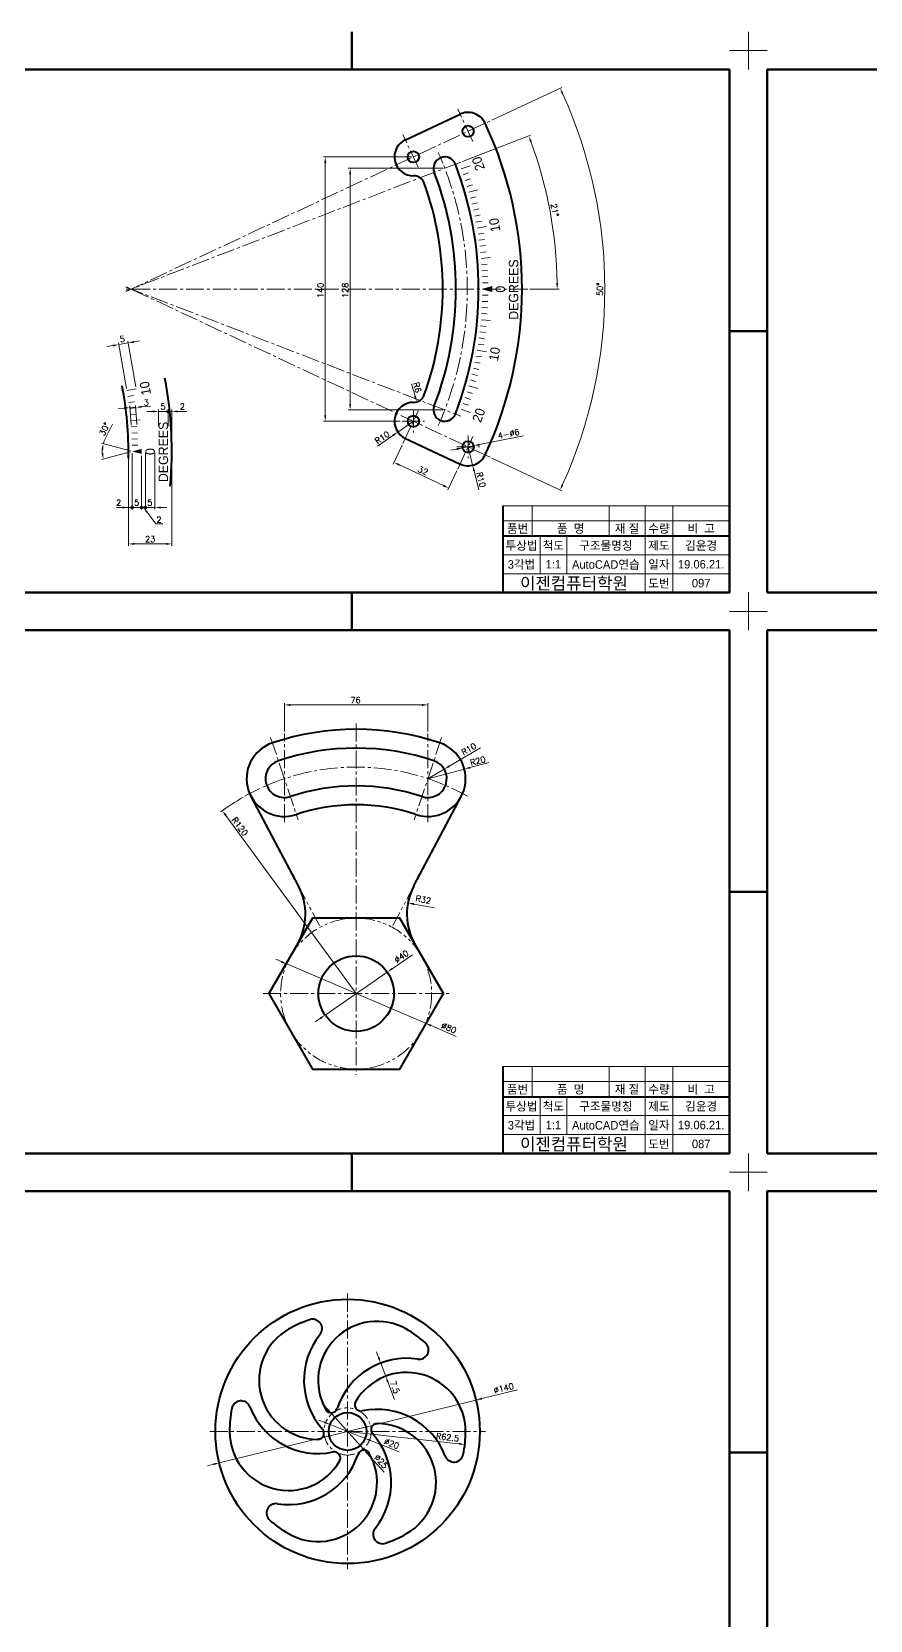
# Model space of a CAD drawing. Header units: millimetres. Extents: x 0 to 4210, y 0 to 2980.
# Drawn here: x 2561 to 3005, y 2139 to 2980 of the extents above; entities that cross this region are included whole.
import ezdxf
from ezdxf.enums import TextEntityAlignment as Align

# ---------------------------------------------------------------- set-up
doc = ezdxf.new("R2010")
doc.units = ezdxf.units.MM
doc.linetypes.add('CENTER2', pattern=[28.575, 19.05, -3.175, 3.175, -3.175])
doc.linetypes.add('PHANTOM2', pattern=[31.75, 15.875, -3.175, 3.175, -3.175, 3.175, -3.175])
for name, color, linetype, lineweight in [('가는선', 1, 'Continuous', 13), ('가상선', 1, 'PHANTOM2', 13), ('구분선', 1, 'PHANTOM2', 13), ('문자', 2, 'Continuous', 20), ('외곽선', 4, 'Continuous', 70), ('외형선', 3, 'Continuous', 40), ('중심선', 1, 'CENTER2', 13), ('치수선', 1, 'Continuous', 13)]:
    doc.layers.add(name, color=color, linetype=linetype, lineweight=lineweight)
doc.styles.get("Standard").update_dxf_attribs({"font": 'romans.shx'})
doc.styles.add('한글', font='')
doc.styles.get('한글').set_extended_font_data('Gulim')

# ---------------------------------------------------------------- blocks, each defined once
blk = doc.blocks.new('_DotSmall')
at = {"color": 0, "linetype": 'ByBlock', "const_width": 0.5}
blk.add_lwpolyline([(-0.0625, 0, 1), (0.0625, 0, 1)], format="xyb", close=True, dxfattribs=at)

msp = doc.modelspace()

# ---------------------------------------------------------------- linework, layer by layer
at = {"layer": '가는선', "ltscale": 0.5}
for p, q in [((2810, 2729), (2930, 2729)), ((2825.58, 2729), (2825.58, 2713)), ((2866.22, 2729), (2866.22, 2713)), ((2885.27, 2729), (2885.27, 2683)), ((2900.01, 2729), (2900.01, 2683)), ((2810, 2721), (2930, 2721)), ((2829.73, 2713), (2829.73, 2693)), ((2843.8, 2713), (2843.8, 2693)), ((2810, 2703), (2930, 2703)), ((2810, 2693), (2930, 2693)), ((2810, 2432), (2930, 2432)), ((2825.58, 2432), (2825.58, 2416)), ((2866.22, 2432), (2866.22, 2416)), ((2885.27, 2432), (2885.27, 2386)), ((2900.01, 2432), (2900.01, 2386)), ((2810, 2424), (2930, 2424)), ((2829.73, 2416), (2829.73, 2396)), ((2843.8, 2416), (2843.8, 2396)), ((2810, 2406), (2930, 2406)), ((2810, 2396), (2930, 2396))]:
    msp.add_line(p, q, dxfattribs=at)
at = {"layer": '가상선', "ltscale": 0.5}
for p, q in [((2701.73, 2527.63), (2713.29, 2505.79)), ((2762.86, 2527.63), (2751.29, 2505.79))]:
    msp.add_line(p, q, dxfattribs=at)
for centre, radius in [((2732.29, 2470.59), 40), ((2727.75, 2238.71), 12.5)]:
    msp.add_circle(centre, radius, dxfattribs=at)
at = {"layer": '구분선', "ltscale": 0.5}
for points in [[(2930, 2970), (2940, 2970), (2940, 2980)], [(2940, 2980), (2940, 2970), (2950, 2970)], [(2940, 2980), (2940, 2970), (2950, 2970)], [(2940, 2960), (2940, 2970), (2930, 2970)], [(2950, 2970), (2940, 2970), (2940, 2960)], [(2950, 2970), (2940, 2970), (2940, 2960)], [(2930, 2673), (2940, 2673), (2940, 2683)], [(2930, 2673), (2940, 2673), (2940, 2683)], [(2940, 2683), (2940, 2673), (2950, 2673)], [(2940, 2683), (2940, 2673), (2950, 2673)], [(2940, 2683), (2940, 2673), (2950, 2673)], [(2940, 2683), (2940, 2673), (2950, 2673)], [(2940, 2663), (2940, 2673), (2930, 2673)], [(2950, 2673), (2940, 2673), (2940, 2663)], [(2950, 2673), (2940, 2673), (2940, 2663)], [(2930, 2376), (2940, 2376), (2940, 2386)], [(2930, 2376), (2940, 2376), (2940, 2386)], [(2940, 2386), (2940, 2376), (2950, 2376)], [(2940, 2386), (2940, 2376), (2950, 2376)], [(2940, 2386), (2940, 2376), (2950, 2376)], [(2940, 2386), (2940, 2376), (2950, 2376)], [(2940, 2366), (2940, 2376), (2930, 2376)], [(2950, 2376), (2940, 2376), (2940, 2366)], [(2950, 2376), (2940, 2376), (2940, 2366)]]:
    msp.add_lwpolyline(points, dxfattribs=at)
at = {"layer": '문자', "ltscale": 0.5}
for p, q in [((2787.94, 2907.34), (2792.64, 2909.05)), ((2789.03, 2904.28), (2791.86, 2905.26)), ((2790.06, 2901.2), (2792.91, 2902.13)), ((2791.03, 2898.11), (2793.9, 2898.98)), ((2791.95, 2894.99), (2796.76, 2896.37)), ((2792.82, 2891.86), (2795.72, 2892.64)), ((2793.64, 2888.72), (2796.55, 2889.45)), ((2794.39, 2885.57), (2797.32, 2886.24)), ((2795.1, 2882.4), (2798.03, 2883.02)), ((2795.74, 2879.22), (2798.71, 2879.68)), ((2796.33, 2876.02), (2801.26, 2876.89)), ((2796.87, 2872.82), (2799.83, 2873.29)), ((2797.35, 2869.61), (2800.32, 2870.03)), ((2797.77, 2866.39), (2800.75, 2866.76)), ((2798.14, 2863.17), (2801.12, 2863.48)), ((2798.45, 2859.94), (2803.43, 2860.37)), ((2798.71, 2856.7), (2801.7, 2856.91)), ((2798.91, 2853.46), (2801.9, 2853.62)), ((2799.05, 2850.22), (2802.05, 2850.32)), ((2799.13, 2846.97), (2802.13, 2847.02)), ((2799.05, 2837.23), (2802.05, 2837.13)), ((2799.13, 2840.48), (2802.13, 2840.43)), ((2798.45, 2827.51), (2803.43, 2827.08)), ((2798.71, 2830.75), (2801.7, 2830.54)), ((2798.91, 2833.99), (2801.9, 2833.83)), ((2797.77, 2821.06), (2800.75, 2820.69)), ((2798.14, 2824.28), (2801.12, 2823.97)), ((2796.33, 2811.43), (2801.26, 2810.56)), ((2796.87, 2814.63), (2799.83, 2814.16)), ((2797.35, 2817.84), (2800.32, 2817.42)), ((2794.39, 2801.88), (2797.32, 2801.21)), ((2795.1, 2805.05), (2798.03, 2804.43)), ((2795.74, 2808.23), (2798.71, 2807.76)), ((2792.82, 2795.58), (2795.72, 2794.81)), ((2793.64, 2798.73), (2796.55, 2798)), ((2610.85, 2790.04), (2615.78, 2790.91)), ((2611.39, 2786.84), (2614.35, 2787.31)), ((2790.06, 2786.25), (2792.91, 2785.32)), ((2791.03, 2789.34), (2793.9, 2788.47)), ((2791.95, 2792.46), (2796.76, 2791.08)), ((2611.87, 2783.63), (2614.84, 2784.05)), ((2612.29, 2780.41), (2615.27, 2780.78)), ((2612.66, 2777.19), (2615.65, 2777.5)), ((2787.94, 2780.11), (2792.64, 2778.4)), ((2789.03, 2783.17), (2791.86, 2782.19)), ((2612.97, 2773.95), (2617.95, 2774.39)), ((2613.23, 2770.72), (2616.22, 2770.93)), ((2613.43, 2767.48), (2616.42, 2767.64)), ((2613.57, 2764.23), (2616.57, 2764.34)), ((2613.65, 2760.99), (2616.65, 2761.04))]:
    msp.add_line(p, q, dxfattribs=at)
at = {"layer": '외곽선', "ltscale": 0.5}
for p, q in [((2730, 2980), (2730, 2970)), ((2730, 2970), (2730, 2960)), ((2930, 2821.5), (2940, 2821.5)), ((2950, 2821.5), (2940, 2821.5)), ((2950, 2821.5), (2940, 2821.5)), ((2930, 2683), (2930, 2729)), ((2730, 2683), (2730, 2673)), ((2730, 2683), (2730, 2673)), ((2730, 2673), (2730, 2663)), ((2930, 2524.5), (2940, 2524.5)), ((2950, 2524.5), (2940, 2524.5)), ((2950, 2524.5), (2940, 2524.5)), ((2930, 2386), (2930, 2432)), ((2730, 2386), (2730, 2376)), ((2730, 2386), (2730, 2376)), ((2730, 2376), (2730, 2366)), ((2930, 2227.5), (2940, 2227.5)), ((2950, 2227.5), (2940, 2227.5)), ((2950, 2227.5), (2940, 2227.5))]:
    msp.add_line(p, q, dxfattribs=at)
for points in [[(2530, 2683), (2930, 2683), (2930, 2960), (2530, 2960)], [(2950, 2683), (3350, 2683), (3350, 2960), (2950, 2960)], [(2530, 2386), (2930, 2386), (2930, 2663), (2530, 2663)], [(2950, 2386), (3350, 2386), (3350, 2663), (2950, 2663)], [(2530, 2089), (2930, 2089), (2930, 2366), (2530, 2366)], [(2950, 2089), (3350, 2089), (3350, 2366), (2950, 2366)]]:
    msp.add_lwpolyline(points, close=True, dxfattribs=at)
at = {"layer": '외형선', "ltscale": 0.5}
for p, q in [((2758.06, 2922.65), (2787.08, 2936.25)), ((2762.58, 2773.72), (2762.58, 2773.72)), ((2758.06, 2764.8), (2787.08, 2751.2)), ((2810, 2729), (2810, 2721)), ((2810, 2721), (2810, 2713)), ((2810, 2713), (2930, 2713)), ((2810, 2713), (2810, 2693)), ((2810, 2693), (2810, 2683)), ((2701.73, 2527.63), (2676.62, 2575.05)), ((2762.86, 2527.63), (2787.97, 2575.05)), ((2810, 2432), (2810, 2424)), ((2810, 2424), (2810, 2416)), ((2810, 2416), (2930, 2416)), ((2810, 2416), (2810, 2396)), ((2810, 2396), (2810, 2386))]:
    msp.add_line(p, q, dxfattribs=at)
msp.add_lwpolyline([(2709.2, 2510.59), (2686.11, 2470.59), (2709.2, 2430.59), (2755.39, 2430.59), (2778.48, 2470.59), (2755.39, 2510.59)], close=True, dxfattribs=at)
for centre, radius in [((2791.55, 2927.3), 3), ((2762.58, 2913.72), 3), ((2762.58, 2773.72), 3), ((2791.55, 2760.15), 3), ((2732.29, 2470.59), 20), ((2727.75, 2238.71), 70), ((2727.75, 2238.71), 10)]:
    msp.add_circle(centre, radius, dxfattribs=at)
for centre, radius, start, end in [((2791.55, 2927.3), 10, 25.10272, 116.55708), ((2613.16, 2843.72), 207, 334.89728, 25.10272), ((2762.58, 2913.72), 10, 113.37112, 270.4784), ((2779.26, 2907.72), 6, 21.0726, 201.0726), ((2762.71, 2897.73), 6, 19.8541, 90.4784), ((2613.16, 2843.72), 172, 338.9274, 21.0726), ((2613.16, 2843.72), 184, 338.9274, 21.0726), ((2613.16, 2843.72), 165, 340.1459, 19.8541), ((2427.68, 2757.74), 207, 354.8858, 10.79635), ((2427.68, 2757.74), 184, 358.87738, 10.8959), ((2762.71, 2789.72), 6, 269.5216, 340.1459), ((2762.58, 2773.72), 10, 89.5216, 246.62888), ((2779.26, 2779.72), 6, 158.9274, 338.9274), ((2791.55, 2760.15), 10, 243.44292, 334.89728), ((2732.29, 2470.59), 140, 71.53854, 108.46146), ((2694.29, 2584.41), 20, 108.46146, 288.46146), ((2732.29, 2470.59), 130, 71.53854, 108.46146), ((2770.29, 2584.41), 20, 251.53854, 71.53854), ((2694.29, 2584.41), 10, 108.46146, 288.46146), ((2770.29, 2584.41), 10, 251.53854, 71.53854), ((2732.29, 2470.59), 110, 71.53854, 108.46146), ((2732.29, 2470.59), 100, 71.53854, 108.46146), ((2673.45, 2512.66), 32, 330, 27.90042), ((2791.14, 2512.66), 32, 152.09958, 210), ((2727.75, 2238.71), 62.5, 108.76641, 120), ((2709.25, 2293.16), 5, 321.25715, 108.76641), ((2743.38, 2265.78), 31.25, 60, 209.7234), ((2712.13, 2265.78), 31.25, 120, 269.7234), ((2743.38, 2265.78), 38.75, 141.25715, 221.70096), ((2727.75, 2238.71), 62.5, 48.76641, 60), ((2765.65, 2281.95), 5, 261.25715, 48.76641), ((2759, 2238.71), 38.75, 81.25715, 161.70096), ((2759, 2238.71), 31.25, 0, 149.7234), ((2671.35, 2249.91), 5, 21.25715, 168.76641), ((2727.75, 2238.71), 62.5, 168.76641, 180), ((2712.13, 2265.78), 38.75, 201.25715, 281.70096), ((2719.09, 2251.91), 3.29, 209.7234, 341.70096), ((2734.85, 2252.81), 3.29, 149.7234, 281.70096), ((2743.38, 2211.65), 38.75, 103.46362, 103.47781), ((2743.38, 2211.65), 38.75, 21.25715, 101.70096), ((2696.5, 2238.71), 31.25, 180, 329.7234), ((2711.99, 2237.81), 3.29, 269.7234, 41.70096), ((2743.51, 2239.61), 3.29, 89.7234, 221.70096), ((2743.38, 2211.65), 31.25, 300, 89.7234), ((2727.75, 2238.71), 62.5, 348.76641, 360), ((2712.13, 2211.65), 38.75, 321.25715, 41.70096), ((2696.5, 2238.71), 38.75, 261.25715, 341.70096), ((2712.13, 2211.65), 31.25, 240, 29.7234), ((2720.65, 2224.61), 3.29, 329.7234, 101.70096), ((2736.41, 2225.51), 3.29, 29.7234, 161.70096), ((2784.15, 2227.51), 5, 201.25715, 348.76641), ((2689.85, 2195.47), 5, 81.25715, 228.76641), ((2727.75, 2238.71), 62.5, 228.76641, 240), ((2746.25, 2184.27), 5, 141.25715, 288.76641), ((2727.75, 2238.71), 62.5, 288.76641, 300)]:
    msp.add_arc(centre, radius, start, end, dxfattribs=at)
at = {"layer": '중심선', "ltscale": 0.5}
for p, q in [((2794.09, 2921.86), (2786.06, 2939.08)), ((2610.44, 2842.45), (2803.33, 2932.82)), ((2765.11, 2908.29), (2757.08, 2925.51)), ((2787.65, 2910.96), (2610.36, 2842.65)), ((2823.16, 2843.72), (2610.16, 2843.72)), ((2610.36, 2844.8), (2787.65, 2776.49)), ((2803.33, 2754.63), (2610.44, 2845)), ((2757.08, 2761.95), (2765.11, 2779.16)), ((2762.58, 2779.72), (2762.58, 2767.72)), ((2756.58, 2773.72), (2768.58, 2773.72)), ((2785.55, 2760.15), (2797.55, 2760.15)), ((2786.06, 2748.37), (2794.09, 2765.59)), ((2791.55, 2766.15), (2791.55, 2754.15)), ((2694.29, 2561.41), (2694.29, 2608.33)), ((2732.29, 2613.59), (2732.29, 2427.59)), ((2770.29, 2561.41), (2770.29, 2608.33)), ((2687.01, 2606.23), (2701.58, 2562.6)), ((2777.58, 2606.23), (2763.01, 2562.6)), ((2683.11, 2470.59), (2781.48, 2470.59)), ((2727.75, 2311.71), (2727.75, 2165.71)), ((2654.75, 2238.71), (2800.75, 2238.71))]:
    msp.add_line(p, q, dxfattribs=at)
for centre, radius, start, end in [((2613.16, 2843.72), 178, 336.03033, 23.96967), ((2732.29, 2470.59), 120, 60.54576, 119.45424)]:
    msp.add_arc(centre, radius, start, end, dxfattribs=at)
at = {"layer": '치수선', "ltscale": 0.5}
for p, q in [((2804.23, 2933.24), (2841.2, 2950.56)), ((2788.59, 2911.32), (2824.63, 2925.21)), ((2761.58, 2913.72), (2714.92, 2913.72)), ((2715.92, 2910.57), (2715.92, 2776.87)), ((2778.26, 2907.72), (2728.11, 2907.72)), ((2729.11, 2904.57), (2729.11, 2782.87)), ((2804.16, 2845.06), (2799.16, 2843.72)), ((2804.16, 2842.39), (2799.16, 2843.72)), ((2804.16, 2845.06), (2804.16, 2842.39)), ((2824.16, 2843.72), (2839.78, 2843.72)), ((2603.47, 2813.79), (2600.37, 2813.24)), ((2610.68, 2791.03), (2606.4, 2815.32)), ((2606.57, 2814.34), (2611.5, 2815.2)), ((2615.61, 2791.9), (2611.32, 2816.19)), ((2614.6, 2815.75), (2617.7, 2816.3)), ((2761.63, 2793.5), (2763.49, 2786.98)), ((2609.37, 2780.69), (2606.23, 2780.47)), ((2613.16, 2771.72), (2612.45, 2781.91)), ((2612.51, 2780.91), (2615.51, 2781.12)), ((2616.15, 2771.93), (2615.44, 2782.12)), ((2618.65, 2781.34), (2623.36, 2781.67)), ((2624.53, 2778.92), (2621.38, 2778.92)), ((2627.68, 2771.17), (2627.68, 2779.92)), ((2627.68, 2778.92), (2632.68, 2778.92)), ((2632.68, 2778.92), (2629.53, 2778.92)), ((2632.68, 2771.17), (2632.68, 2779.92)), ((2632.68, 2779.92), (2632.68, 2777.92)), ((2632.68, 2778.92), (2634.68, 2778.92)), ((2634.68, 2758.74), (2634.68, 2779.92)), ((2637.83, 2778.92), (2642.56, 2778.92)), ((2778.26, 2779.72), (2728.11, 2779.72)), ((2599.52, 2764.78), (2603.21, 2772.22)), ((2755.58, 2773.72), (2714.92, 2773.72)), ((2762.58, 2773.72), (2754.35, 2768.03)), ((2612.71, 2758), (2597.44, 2762.1)), ((2743.55, 2760.56), (2751.76, 2766.24)), ((2756.66, 2761.04), (2751.95, 2751)), ((2788.61, 2759.57), (2794.5, 2760.73)), ((2791.55, 2760.15), (2793.98, 2750.45)), ((2820.91, 2765.96), (2797.59, 2761.34)), ((2612.71, 2757.48), (2597.44, 2753.39)), ((2611.68, 2756.74), (2611.68, 2727.04)), ((2613.68, 2756.74), (2613.68, 2727.04)), ((2618.68, 2755.41), (2618.68, 2727.04)), ((2620.68, 2756.74), (2620.68, 2727.04)), ((2625.68, 2756.74), (2625.68, 2727.04)), ((2634.68, 2756.74), (2634.68, 2707.76)), ((2785.52, 2758.95), (2782.43, 2758.34)), ((2804.23, 2754.21), (2841.2, 2736.89)), ((2755.23, 2750.57), (2778.5, 2739.66)), ((2785.63, 2747.46), (2780.93, 2737.42)), ((2797.25, 2737.34), (2794.74, 2747.39)), ((2608.53, 2728.04), (2605.38, 2728.04)), ((2613.68, 2728.04), (2610.53, 2728.04)), ((2611.68, 2728.04), (2613.68, 2728.04)), ((2611.68, 2727.04), (2611.68, 2707.76)), ((2613.68, 2728.04), (2618.68, 2728.04)), ((2618.68, 2728.04), (2620.68, 2728.04)), ((2620.68, 2728.04), (2625.68, 2728.04)), ((2628.83, 2728.04), (2631.98, 2728.04)), ((2621.56, 2725.52), (2626.16, 2719.36)), ((2626.16, 2719.36), (2629.86, 2719.36)), ((2614.83, 2708.76), (2631.53, 2708.76)), ((2694.29, 2609.33), (2694.29, 2624.48)), ((2697.44, 2623.48), (2767.14, 2623.48)), ((2770.29, 2609.33), (2770.29, 2624.48)), ((2798.09, 2600.7), (2781.64, 2591.06)), ((2802.65, 2592.98), (2792.67, 2590.34)), ((2770.29, 2584.41), (2789.63, 2589.53)), ((2770.29, 2584.41), (2778.92, 2589.47)), ((2732.29, 2470.59), (2663.31, 2564.9)), ((2773.78, 2515.96), (2762.8, 2518.05)), ((2762.12, 2491.19), (2751.34, 2483.75)), ((2692.61, 2487.52), (2689.71, 2488.76)), ((2695.5, 2486.29), (2769.09, 2454.89)), ((2715.84, 2459.22), (2748.75, 2481.96)), ((2713.25, 2457.43), (2710.66, 2455.64)), ((2785.35, 2447.95), (2771.98, 2453.65)), ((2659.76, 2222.06), (2795.74, 2255.36)), ((2817.83, 2260.77), (2798.8, 2256.11)), ((2717.29, 2250.35), (2715.19, 2252.7)), ((2719.4, 2248.01), (2736.11, 2229.41)), ((2715.53, 2243.56), (2712.6, 2244.72)), ((2718.46, 2242.4), (2737.05, 2235.03)), ((2727.75, 2238.71), (2786.74, 2232.14)), ((2755.07, 2227.88), (2739.98, 2233.87)), ((2656.7, 2221.32), (2653.64, 2220.57)), ((2747.16, 2217.11), (2738.21, 2227.07))]:
    msp.add_line(p, q, dxfattribs=at)
at = {"layer": '치수선'}
for p, q in [((2744.17, 2277.9), (2743.05, 2280.85)), ((2745.28, 2274.95), (2747.94, 2267.94)), ((2749.05, 2264.99), (2752.57, 2255.71))]:
    msp.add_line(p, q, dxfattribs=at)
at = {"layer": '치수선', "ltscale": 0.5}
for centre, radius, start, end in [((2613.16, 2843.72), 250.83, 335.61682, 24.38318), ((2613.16, 2843.72), 225.62, 0.79994, 20.27265), ((2613.68, 2757.74), 15.82, 153.56945, 165), ((2613.68, 2757.74), 15.82, 176.43055, 183.56945), ((2732.29, 2470.59), 120, 119.9317, 126.66262)]:
    msp.add_arc(centre, radius, start, end, dxfattribs=at)
for points in [[(2841.14, 2947.06), (2842.09, 2947.5), (2840.3, 2950.14)], [(2824.31, 2921.71), (2825.3, 2922.08), (2823.69, 2924.85)], [(2715.4, 2910.57), (2716.45, 2910.57), (2715.92, 2913.72)], [(2728.58, 2904.57), (2729.63, 2904.57), (2729.11, 2907.72)], [(2804.16, 2842.39), (2799.16, 2843.72), (2804.16, 2845.06)], [(2839.28, 2846.88), (2838.23, 2846.87), (2838.78, 2843.72)], [(2603.38, 2814.31), (2603.56, 2813.27), (2606.57, 2814.34)], [(2614.51, 2816.27), (2614.69, 2815.23), (2611.5, 2815.2)], [(2764, 2787.13), (2762.99, 2786.84), (2764.36, 2783.96)], [(2609.34, 2781.22), (2609.41, 2780.17), (2612.51, 2780.91)], [(2618.61, 2781.86), (2618.69, 2780.82), (2615.51, 2781.12)], [(2624.53, 2779.45), (2624.53, 2778.4), (2627.68, 2778.92)], [(2637.83, 2779.45), (2637.83, 2778.4), (2634.68, 2778.92)], [(2715.4, 2776.87), (2716.45, 2776.87), (2715.92, 2773.72)], [(2728.58, 2782.87), (2729.63, 2782.87), (2729.11, 2779.72)], [(2751.46, 2766.67), (2752.06, 2765.81), (2754.35, 2768.03)], [(2597.38, 2758.81), (2598.41, 2758.64), (2598.4, 2761.84)], [(2785.42, 2759.47), (2785.62, 2758.44), (2788.61, 2759.57)], [(2797.48, 2761.86), (2797.69, 2760.83), (2794.5, 2760.73)], [(2598.41, 2756.84), (2597.38, 2756.67), (2598.4, 2753.65)], [(2618.68, 2756.41), (2613.68, 2757.74), (2618.68, 2759.08)], [(2755.45, 2751.05), (2755.01, 2750.1), (2752.38, 2751.91)], [(2795.25, 2747.52), (2794.23, 2747.26), (2793.98, 2750.45)], [(2778.72, 2740.14), (2778.28, 2739.19), (2781.35, 2738.33)], [(2842.09, 2739.95), (2841.14, 2740.39), (2840.3, 2737.31)], [(2608.53, 2728.57), (2608.53, 2727.52), (2611.68, 2728.04)], [(2621.98, 2725.83), (2621.14, 2725.2), (2619.68, 2728.04)], [(2628.83, 2728.57), (2628.83, 2727.52), (2625.68, 2728.04)], [(2614.83, 2709.28), (2614.83, 2708.23), (2611.68, 2708.76)], [(2631.53, 2709.28), (2631.53, 2708.23), (2634.68, 2708.76)], [(2697.44, 2624), (2697.44, 2622.95), (2694.29, 2623.48)], [(2767.14, 2624), (2767.14, 2622.95), (2770.29, 2623.48)], [(2781.37, 2591.52), (2781.9, 2590.61), (2778.92, 2589.47)], [(2792.54, 2590.85), (2792.81, 2589.83), (2789.63, 2589.53)], [(2663.73, 2565.21), (2662.88, 2564.59), (2661.45, 2567.44)], [(2762.9, 2518.57), (2762.7, 2517.53), (2759.71, 2518.64)], [(2692.81, 2488.01), (2692.4, 2487.04), (2695.5, 2486.29)], [(2751.04, 2484.18), (2751.64, 2483.32), (2748.75, 2481.96)], [(2712.95, 2457.86), (2713.55, 2457), (2715.84, 2459.22)], [(2772.19, 2454.14), (2771.78, 2453.17), (2769.09, 2454.89)], [(2798.68, 2256.62), (2798.93, 2255.6), (2795.74, 2255.36)], [(2717.68, 2250.71), (2716.9, 2250), (2719.4, 2248.01)], [(2715.72, 2244.05), (2715.33, 2243.07), (2718.46, 2242.4)], [(2738.6, 2227.42), (2737.82, 2226.72), (2736.11, 2229.41)], [(2740.17, 2234.35), (2739.78, 2233.38), (2737.05, 2235.03)], [(2786.79, 2232.67), (2786.68, 2231.62), (2789.87, 2231.8)], [(2656.58, 2221.83), (2656.83, 2220.81), (2659.76, 2222.06)]]:
    msp.add_solid(points, dxfattribs=at)
at = {"layer": '치수선'}
for points in [[(2744.66, 2278.09), (2743.68, 2277.71), (2745.28, 2274.95)], [(2749.55, 2265.18), (2748.56, 2264.81), (2747.94, 2267.94)]]:
    msp.add_solid(points, dxfattribs=at)

# ---------------------------------------------------------------- block references
at = {"layer": '치수선', "ltscale": 0.5, "xscale": 3.15, "yscale": 3.15, "zscale": 3.15}
for p in [(2632.68, 2778.92), (2613.68, 2728.04), (2618.68, 2728.04), (2620.68, 2728.04)]:
    msp.add_blockref('_DotSmall', p, dxfattribs=at)

# ---------------------------------------------------------------- texts
at = {"layer": '문자', "ltscale": 0.5, "style": '한글'}
for s, rotation, p in [('20', 110, (2800.58, 2907.57)), ('10', 100, (2808.74, 2874.53)), ('DEGREES', 90, (2818.16, 2827.46)), ('0', 90, (2811.16, 2841.83)), ('10', 80, (2807.37, 2805.31)), ('10', 100, (2623.71, 2788.02)), ('20', 70, (2798.3, 2772.68)), ('DEGREES', 90, (2632.68, 2741.48)), ('0', 90, (2625.68, 2755.84))]:
    msp.add_text(s, height=5, rotation=rotation, dxfattribs=at).set_placement(p)
at = {"layer": '문자', "ltscale": 0.5}
for s, rotation, p in [('21°', 280.5363, (2835.3, 2888.7)), ('140', 90, (2714.92, 2839)), ('128', 90, (2728.11, 2839)), ('50°', 90, (2862.99, 2840.12)), ('5', 10, (2607.38, 2815.49)), ('R6', 285.97256, (2762.35, 2793.84)), ('30°', 63.56945, (2598.87, 2765.72)), ('R10', 34.67964, (2743.62, 2761.5)), ('4-∅6', 11.20545, (2807.67, 2764.36)), ('32', 334.88911, (2764.57, 2747.3)), ('R10', 284.01941, (2795.88, 2746.4)), ('R10', 30.37382, (2789.21, 2596.66)), ('R20', 14.83644, (2793.15, 2591.25)), ('R120', 306.18516, (2666.21, 2562.62)), ('R32', 349.23506, (2763.5, 2519.61)), ('∅40', 34.63947, (2753.82, 2486.67)), ('∅80', 336.89359, (2777.1, 2452.56)), ('∅140', 13.7586, (2805.54, 2258.79)), ('R62.5', 353.21871, (2774.4, 2234.79)), ('∅20', 338.37079, (2746.7, 2232.28)), ('∅25', 311.93917, (2741.62, 2224.77))]:
    msp.add_text(s, height=3.15, rotation=rotation, dxfattribs=at).set_placement(p)
for s, p in [('5', (2628.68, 2779.92)), ('2', (2638.87, 2779.92)), ('2', (2605.17, 2729.04)), ('5', (2614.68, 2729.04)), ('5', (2621.68, 2729.04)), ('2', (2626.49, 2720.03)), ('76', (2729.29, 2624.48))]:
    msp.add_text(s, height=3.15, dxfattribs=at).set_placement(p)
at = {"layer": '문자', "ltscale": 0.5, "style": '한글'}
for s, height, p in [('품번', 4.5, (2817.79, 2717)), ('품  명', 4.5, (2845.9, 2717)), ('재 질', 4.5, (2875.75, 2717)), ('수량', 4.5, (2892.64, 2717)), ('비  고', 4.5, (2915.01, 2717)), ('투상법', 4.5, (2819.86, 2708)), ('척도', 4.5, (2836.76, 2708)), ('구조물명칭', 4.5, (2864.54, 2708)), ('제도', 4.5, (2892.64, 2708)), ('김윤경', 4.5, (2915.01, 2708)), ('3각법', 4.5, (2819.86, 2698)), ('AutoCAD연습', 4.5, (2864.54, 2698)), ('일자', 4.5, (2892.64, 2698)), ('1:1', 4.5, (2836.76, 2698)), ('19.06.21.', 4.5, (2915.01, 2698)), ('이젠컴퓨터학원', 6.5, (2847.64, 2688)), ('도번', 4.5, (2892.64, 2688)), ('097', 4.5, (2915.01, 2688)), ('품번', 4.5, (2817.79, 2420)), ('품  명', 4.5, (2845.9, 2420)), ('재 질', 4.5, (2875.75, 2420)), ('수량', 4.5, (2892.64, 2420)), ('비  고', 4.5, (2915.01, 2420)), ('투상법', 4.5, (2819.86, 2411)), ('척도', 4.5, (2836.76, 2411)), ('구조물명칭', 4.5, (2864.54, 2411)), ('제도', 4.5, (2892.64, 2411)), ('김윤경', 4.5, (2915.01, 2411)), ('3각법', 4.5, (2819.86, 2401)), ('1:1', 4.5, (2836.76, 2401)), ('AutoCAD연습', 4.5, (2864.54, 2401)), ('일자', 4.5, (2892.64, 2401)), ('19.06.21.', 4.5, (2915.01, 2401)), ('이젠컴퓨터학원', 6.5, (2847.64, 2391)), ('도번', 4.5, (2892.64, 2391)), ('087', 4.5, (2915.01, 2391))]:
    msp.add_text(s, height=height, dxfattribs=at).set_placement(p, align=Align.MIDDLE)
at = {"layer": '문자'}
msp.add_text('7.5', height=3.15, rotation=290.7323, dxfattribs=at).set_placement((2750.14, 2264.75))
at = {"layer": '문자', "ltscale": 0.5, "insert": (2621.12, 2783.63), "char_height": 3.15, "attachment_point": 5, "rotation": 4}
msp.add_mtext('3', dxfattribs=at)
at = {"layer": '문자', "ltscale": 0.5, "insert": (2623.18, 2711.33), "char_height": 3.15, "attachment_point": 5}
msp.add_mtext('23', dxfattribs=at)

doc.saveas('drawing.dxf')
